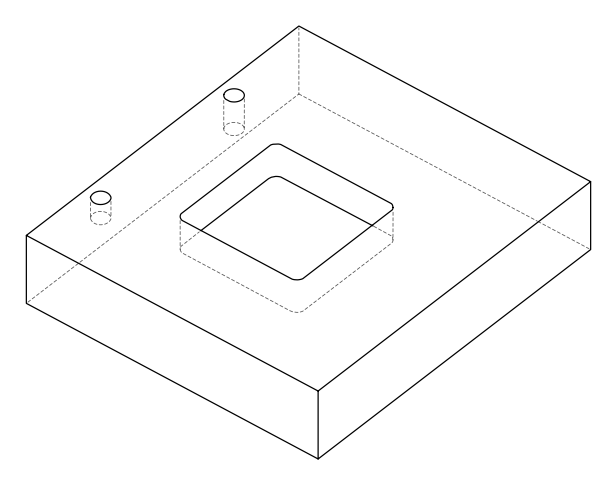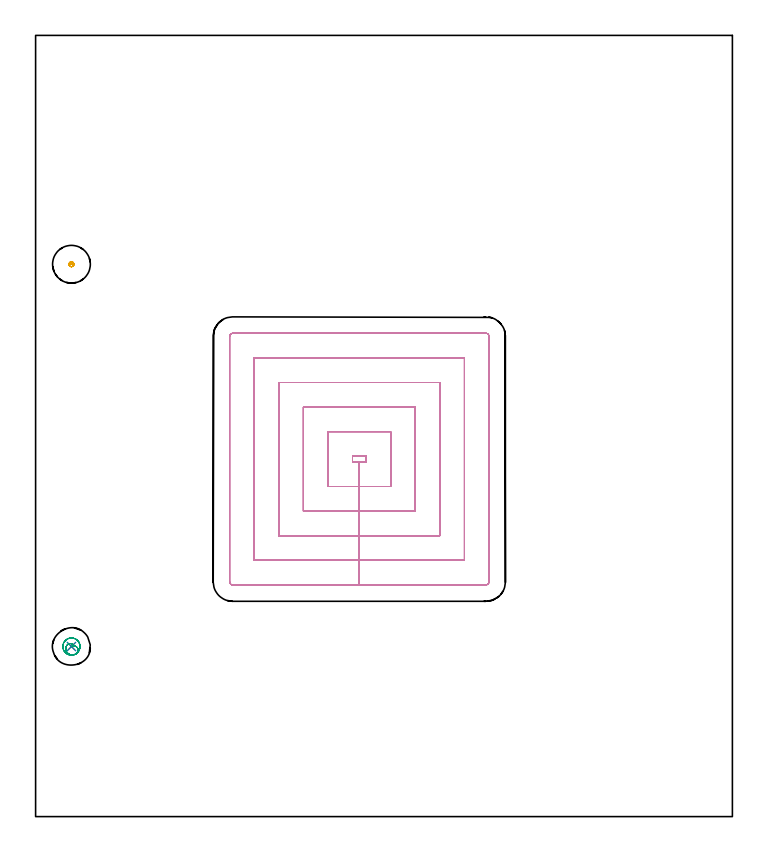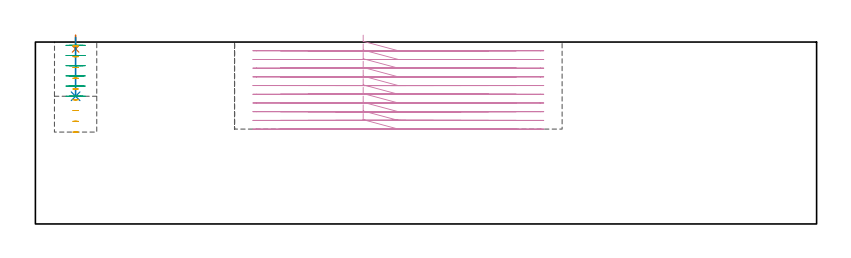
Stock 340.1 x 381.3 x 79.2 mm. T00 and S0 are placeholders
(PLAN: 5 operations, 3 tool changes, 35.5 min)
(1 SPOT_DRILL | STEP1POCKET | NXT0321_9005460120000 | 0.05 min | 182 mm3)
(2 DRILL_BLIND_HOLE_INTO_CENTER | STEP1POCKET | NXT0301_128 | 0.1 min | 2356 mm3)
(3 MILL_ROUGH_BLIND_HOLE_CONTOUR | STEP1POCKET | NXT0201_013 | Spiral | 1.12 min | 3732 mm3)
(4 MILL_RECTANGULAR_POCKET | POCKET_RECTANGULAR_STRAIGHT | NXT0201_012 | Follow Part, ap 4, ae 75% | 33.81 min | 747308 mm3)
(5 MILL_BLIND_HOLE_FROM_SOLID_MATERIAL | STEP1POCKET_1 | NXT0201_012 | Spiral | 0.42 min | 10378 mm3)
(TOOL NXT0321_9005460120000 | NC Spot Drill, 142deg, 12mm, Carbide, Uncoated | D12 PA142 FL30 Z2)
(TOOL NXT0301_128 | Carbide Drill 12mm [861.1-1200-036A1-GP GC34] | D12 PA150 FL37.4 Z2)
(TOOL NXT0201_013 | ENDMILL 10mm | D10 FL30 Z4)
(TOOL NXT0201_012 | ENDMILL 16mm [2P460-1600-NA 1630] | D16 FL38 Z6)
(OP 1 SPOT_DRILL)
G17 G21 G94 G90
T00 M6
G54
G17 G0 G90 X17.5 Y83. S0 M3
G43 Z89.2 H0
G94 G81 G98 Z76.2 F250. R82.2
G80
M5
M2
(OP 2 DRILL_BLIND_HOLE_INTO_CENTER)
G17 G21 G94 G90
T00 M6
G54
G17 G0 G90 X17.5 Y83. S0 M3
G43 Z89.2 H1
G94 G81 G98 Z55.6 F250. R81.2
G80
M5
M2
(OP 3 MILL_ROUGH_BLIND_HOLE_CONTOUR)
G17 G21 G94 G90
T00 M6
G54
G17 G0 G90 X17.5 Y83. S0 M3
G43 Z89.2 H0
Z77.767
G94 G3 X17.816 Y84.232 R0.656 F250.
X15.66 Y84.012 R1.908
X15.395 Y80.054 R2.77
X19.75 Y79.454 R3.402
X21.046 Y85.25 R4.2
X19.75 Y79.454 R-4.2
X20.398 Y82.352 R2.1
X17.5 Y83. R2.1
G0 Z73.333
G3 X17.816 Y84.232 R0.656
X15.66 Y84.012 R1.908
X15.395 Y80.054 R2.77
X19.75 Y79.454 R3.402
X21.046 Y85.25 R4.2
X19.75 Y79.454 R-4.2
X20.398 Y82.352 R2.1
X17.5 Y83. R2.1
G0 Z68.9
G3 X17.816 Y84.232 R0.656
X15.66 Y84.012 R1.908
X15.395 Y80.054 R2.77
X19.75 Y79.454 R3.402
X21.046 Y85.25 R4.2
X19.75 Y79.454 R-4.2
X20.398 Y82.352 R2.1
X17.5 Y83. R2.1
G0 Z64.467
G3 X17.816 Y84.232 R0.656
X15.66 Y84.012 R1.908
X15.395 Y80.054 R2.77
X19.75 Y79.454 R3.402
X21.046 Y85.25 R4.2
X19.75 Y79.454 R-4.2
X20.398 Y82.352 R2.1
X17.5 Y83. R2.1
G0 Z60.033
G3 X17.816 Y84.232 R0.656
X15.66 Y84.012 R1.908
X15.395 Y80.054 R2.77
X19.75 Y79.454 R3.402
X21.046 Y85.25 R4.2
X19.75 Y79.454 R-4.2
X20.398 Y82.352 R2.1
X17.5 Y83. R2.1
G0 Z55.6
G3 X17.816 Y84.232 R0.656
X15.66 Y84.012 R1.908
X15.395 Y80.054 R2.77
X19.75 Y79.454 R3.402
X21.046 Y85.25 R4.2
X19.75 Y79.454 R-4.2
X20.398 Y82.352 R2.1
X17.5 Y83. R2.1
G0 Z89.2
M5
M2
(OP 4 MILL_RECTANGULAR_POCKET)
G17 G21 G94 G90
T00 M6
G54
G17 G0 G90 X142.7 Y171.141 S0 M3
G43 Z89.2 H1
Z82.2
G94 G1 Y161.1 Z79.51 F250.
X158. Z75.41
Y173.1
X161.3 F500.
Y175.9
X154.7
Y173.1
X158.
Y161.1
X173.3
Y187.9
X142.7
Y161.1
X158.
Y149.1
X185.3
Y199.9
X130.7
Y149.1
X158.
Y137.1
X197.3
Y211.9
X118.7
Y137.1
X158.
Y125.1
X209.3
Y223.9
X106.7
Y125.1
X158.
Y113.1
X219.8
G3 X221.3 Y114.6 R1.5
G1 Y234.4
G3 X219.8 Y235.9 R1.5
G1 X96.2
G3 X94.7 Y234.4 R1.5
G1 Y114.6
G3 X96.2 Y113.1 R1.5
G1 X158.
X159.
G0 X142.7 Y171.141 Z78.41
G1 Y161.1 Z75.72 F250.
X158. Z71.62
Y173.1
X161.3 F500.
Y175.9
X154.7
Y173.1
X158.
Y161.1
X173.3
Y187.9
X142.7
Y161.1
X158.
Y149.1
X185.3
Y199.9
X130.7
Y149.1
X158.
Y137.1
X197.3
Y211.9
X118.7
Y137.1
X158.
Y125.1
X209.3
Y223.9
X106.7
Y125.1
X158.
Y113.1
X219.8
G3 X221.3 Y114.6 R1.5
G1 Y234.4
G3 X219.8 Y235.9 R1.5
G1 X96.2
G3 X94.7 Y234.4 R1.5
G1 Y114.6
G3 X96.2 Y113.1 R1.5
G1 X158.
X159.
G0 X142.7 Y171.141 Z74.62
G1 Y161.1 Z71.93 F250.
X158. Z67.83
Y173.1
X161.3 F500.
Y175.9
X154.7
Y173.1
X158.
Y161.1
X173.3
Y187.9
X142.7
Y161.1
X158.
Y149.1
X185.3
Y199.9
X130.7
Y149.1
X158.
Y137.1
X197.3
Y211.9
X118.7
Y137.1
X158.
Y125.1
X209.3
Y223.9
X106.7
Y125.1
X158.
Y113.1
X219.8
G3 X221.3 Y114.6 R1.5
G1 Y234.4
G3 X219.8 Y235.9 R1.5
G1 X96.2
G3 X94.7 Y234.4 R1.5
G1 Y114.6
G3 X96.2 Y113.1 R1.5
G1 X158.
X159.
G0 X142.7 Y171.141 Z70.83
G1 Y161.1 Z68.14 F250.
X158. Z64.04
Y173.1
X161.3 F500.
Y175.9
X154.7
Y173.1
X158.
Y161.1
X173.3
Y187.9
X142.7
Y161.1
X158.
Y149.1
X185.3
Y199.9
X130.7
Y149.1
X158.
Y137.1
X197.3
Y211.9
X118.7
Y137.1
X158.
Y125.1
X209.3
Y223.9
X106.7
Y125.1
X158.
Y113.1
X219.8
G3 X221.3 Y114.6 R1.5
G1 Y234.4
G3 X219.8 Y235.9 R1.5
G1 X96.2
G3 X94.7 Y234.4 R1.5
G1 Y114.6
G3 X96.2 Y113.1 R1.5
G1 X158.
X159.
G0 X142.7 Y171.141 Z67.04
G1 Y161.1 Z64.35 F250.
X158. Z60.25
Y173.1
X161.3 F500.
Y175.9
X154.7
Y173.1
X158.
Y161.1
X173.3
Y187.9
X142.7
Y161.1
X158.
Y149.1
X185.3
Y199.9
X130.7
Y149.1
X158.
Y137.1
X197.3
Y211.9
X118.7
Y137.1
X158.
Y125.1
X209.3
Y223.9
X106.7
Y125.1
X158.
Y113.1
X219.8
G3 X221.3 Y114.6 R1.5
G1 Y234.4
G3 X219.8 Y235.9 R1.5
G1 X96.2
G3 X94.7 Y234.4 R1.5
G1 Y114.6
G3 X96.2 Y113.1 R1.5
G1 X158.
X159.
G0 X142.7 Y171.141 Z63.25
G1 Y161.1 Z60.56 F250.
X158. Z56.46
Y173.1
X161.3 F500.
Y175.9
X154.7
Y173.1
X158.
Y161.1
X173.3
Y187.9
X142.7
Y161.1
X158.
Y149.1
X185.3
Y199.9
X130.7
Y149.1
X158.
Y137.1
X197.3
Y211.9
X118.7
Y137.1
X158.
Y125.1
X209.3
Y223.9
X106.7
Y125.1
X158.
Y113.1
X219.8
G3 X221.3 Y114.6 R1.5
G1 Y234.4
G3 X219.8 Y235.9 R1.5
G1 X96.2
G3 X94.7 Y234.4 R1.5
G1 Y114.6
G3 X96.2 Y113.1 R1.5
G1 X158.
X159.
G0 X142.7 Y171.141 Z59.46
G1 Y161.1 Z56.77 F250.
X158. Z52.67
Y173.1
X161.3 F500.
Y175.9
X154.7
Y173.1
X158.
Y161.1
X173.3
Y187.9
X142.7
Y161.1
X158.
Y149.1
X185.3
Y199.9
X130.7
Y149.1
X158.
Y137.1
X197.3
Y211.9
X118.7
Y137.1
X158.
Y125.1
X209.3
Y223.9
X106.7
Y125.1
X158.
Y113.1
X219.8
G3 X221.3 Y114.6 R1.5
G1 Y234.4
G3 X219.8 Y235.9 R1.5
G1 X96.2
G3 X94.7 Y234.4 R1.5
G1 Y114.6
G3 X96.2 Y113.1 R1.5
G1 X158.
X159.
G0 X142.7 Y171.141 Z55.67
G1 Y161.1 Z52.98 F250.
X158. Z48.88
Y173.1
X161.3 F500.
Y175.9
X154.7
Y173.1
X158.
Y161.1
X173.3
Y187.9
X142.7
Y161.1
X158.
Y149.1
X185.3
Y199.9
X130.7
Y149.1
X158.
Y137.1
X197.3
Y211.9
X118.7
Y137.1
X158.
Y125.1
X209.3
Y223.9
X106.7
Y125.1
X158.
Y113.1
X219.8
G3 X221.3 Y114.6 R1.5
G1 Y234.4
G3 X219.8 Y235.9 R1.5
G1 X96.2
G3 X94.7 Y234.4 R1.5
G1 Y114.6
G3 X96.2 Y113.1 R1.5
G1 X158.
X159.
G0 X142.7 Y171.141 Z51.88
G1 Y161.1 Z49.19 F250.
X158. Z45.09
Y173.1
X161.3 F500.
Y175.9
X154.7
Y173.1
X158.
Y161.1
X173.3
Y187.9
X142.7
Y161.1
X158.
Y149.1
X185.3
Y199.9
X130.7
Y149.1
X158.
Y137.1
X197.3
Y211.9
X118.7
Y137.1
X158.
Y125.1
X209.3
Y223.9
X106.7
Y125.1
X158.
Y113.1
X219.8
G3 X221.3 Y114.6 R1.5
G1 Y234.4
G3 X219.8 Y235.9 R1.5
G1 X96.2
G3 X94.7 Y234.4 R1.5
G1 Y114.6
G3 X96.2 Y113.1 R1.5
G1 X158.
X159.
G0 X142.7 Y171.141 Z48.09
G1 Y161.1 Z45.4 F250.
X158. Z41.3
Y173.1
X161.3 F500.
Y175.9
X154.7
Y173.1
X158.
Y161.1
X173.3
Y187.9
X142.7
Y161.1
X158.
Y149.1
X185.3
Y199.9
X130.7
Y149.1
X158.
Y137.1
X197.3
Y211.9
X118.7
Y137.1
X158.
Y125.1
X209.3
Y223.9
X106.7
Y125.1
X158.
Y113.1
X219.8
G3 X221.3 Y114.6 R1.5
G1 Y234.4
G3 X219.8 Y235.9 R1.5
G1 X96.2
G3 X94.7 Y234.4 R1.5
G1 Y114.6
G3 X96.2 Y113.1 R1.5
G1 X158.
X159.
G0 Z89.2
M5
M2
(OP 5 MILL_BLIND_HOLE_FROM_SOLID_MATERIAL)
G17 G21 G94 G90
T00 M6
G54
G17 G0 G90 X17.5 Y269.6 S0 M3
G43 Z89.2 H1
Z77.511
G94 G3 X18.1 Y270.2 R0.6 F250.
X17.5 Y270.8 R0.6
X16.3 Y269.6 R1.2
X17.5 Y270.8 R-1.2
X16.9 Y270.2 R0.6
X17.5 Y269.6 R0.6
G0 Z72.822
G3 X18.1 Y270.2 R0.6
X17.5 Y270.8 R0.6
X16.3 Y269.6 R1.2
X17.5 Y270.8 R-1.2
X16.9 Y270.2 R0.6
X17.5 Y269.6 R0.6
G0 Z68.133
G3 X18.1 Y270.2 R0.6
X17.5 Y270.8 R0.6
X16.3 Y269.6 R1.2
X17.5 Y270.8 R-1.2
X16.9 Y270.2 R0.6
X17.5 Y269.6 R0.6
G0 Z63.444
G3 X18.1 Y270.2 R0.6
X17.5 Y270.8 R0.6
X16.3 Y269.6 R1.2
X17.5 Y270.8 R-1.2
X16.9 Y270.2 R0.6
X17.5 Y269.6 R0.6
G0 Z58.756
G3 X18.1 Y270.2 R0.6
X17.5 Y270.8 R0.6
X16.3 Y269.6 R1.2
X17.5 Y270.8 R-1.2
X16.9 Y270.2 R0.6
X17.5 Y269.6 R0.6
G0 Z54.067
G3 X18.1 Y270.2 R0.6
X17.5 Y270.8 R0.6
X16.3 Y269.6 R1.2
X17.5 Y270.8 R-1.2
X16.9 Y270.2 R0.6
X17.5 Y269.6 R0.6
G0 Z49.378
G3 X18.1 Y270.2 R0.6
X17.5 Y270.8 R0.6
X16.3 Y269.6 R1.2
X17.5 Y270.8 R-1.2
X16.9 Y270.2 R0.6
X17.5 Y269.6 R0.6
G0 Z44.689
G3 X18.1 Y270.2 R0.6
X17.5 Y270.8 R0.6
X16.3 Y269.6 R1.2
X17.5 Y270.8 R-1.2
X16.9 Y270.2 R0.6
X17.5 Y269.6 R0.6
G0 Z40.
G3 X18.1 Y270.2 R0.6
X17.5 Y270.8 R0.6
X16.3 Y269.6 R1.2
X17.5 Y270.8 R-1.2
X16.9 Y270.2 R0.6
X17.5 Y269.6 R0.6
G0 Z89.2
M5
M2
